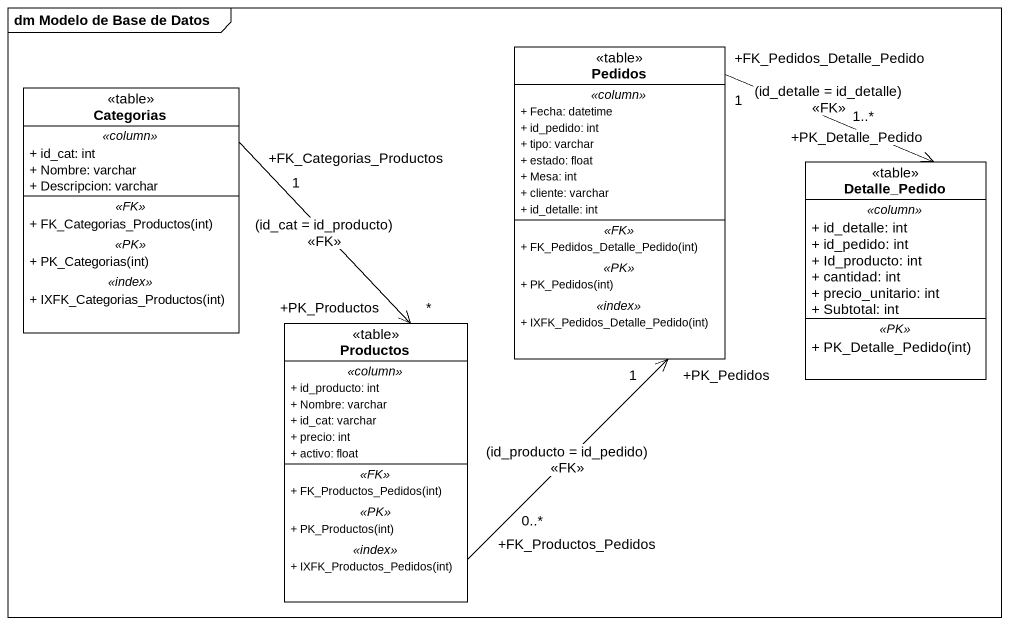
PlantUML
@startuml
mainframe dm Modelo de Base de Datos
hide circle
hide empty members
skinparam classAttributeIconSize 0
class Categorias <<table>> {
  .. <<column>> ..
  + id_cat: int
  + Nombre: varchar
  + Descripcion: varchar
  .. <<FK>> ..
  + FK_Categorias_Productos(int)
  .. <<PK>> ..
  + PK_Categorias(int)
  .. <<index>> ..
  + IXFK_Categorias_Productos(int)
}
class Pedidos <<table>> {
  .. <<column>> ..
  + Fecha: datetime
  + id_pedido: int
  + tipo: varchar
  + estado: float
  + Mesa: int
  + cliente: varchar
  + id_detalle: int
  .. <<FK>> ..
  + FK_Pedidos_Detalle_Pedido(int)
  .. <<PK>> ..
  + PK_Pedidos(int)
  .. <<index>> ..
  + IXFK_Pedidos_Detalle_Pedido(int)
}
class Detalle_Pedido <<table>> {
  .. <<column>> ..
  + id_detalle: int
  + id_pedido: int
  + Id_producto: int
  + cantidad: int
  + precio_unitario: int
  + Subtotal: int
  .. <<PK>> ..
  + PK_Detalle_Pedido(int)
}
class Productos <<table>> {
  .. <<column>> ..
  + id_producto: int
  + Nombre: varchar
  + id_cat: varchar
  + precio: int
  + activo: float
  .. <<FK>> ..
  + FK_Productos_Pedidos(int)
  .. <<PK>> ..
  + PK_Productos(int)
  .. <<index>> ..
  + IXFK_Productos_Pedidos(int)
}
Categorias "+FK_Categorias_Productos\n1" --> "+PK_Productos\n*" Productos : (id_cat = id_producto)\n<<FK>>
Pedidos "+FK_Pedidos_Detalle_Pedido\n1" -right-> "+PK_Detalle_Pedido\n1..*" Detalle_Pedido : (id_detalle = id_detalle)\n<<FK>>
Productos "+FK_Productos_Pedidos\n0..*" -up-> "+PK_Pedidos\n1" Pedidos : (id_producto = id_pedido)\n<<FK>>
@enduml
